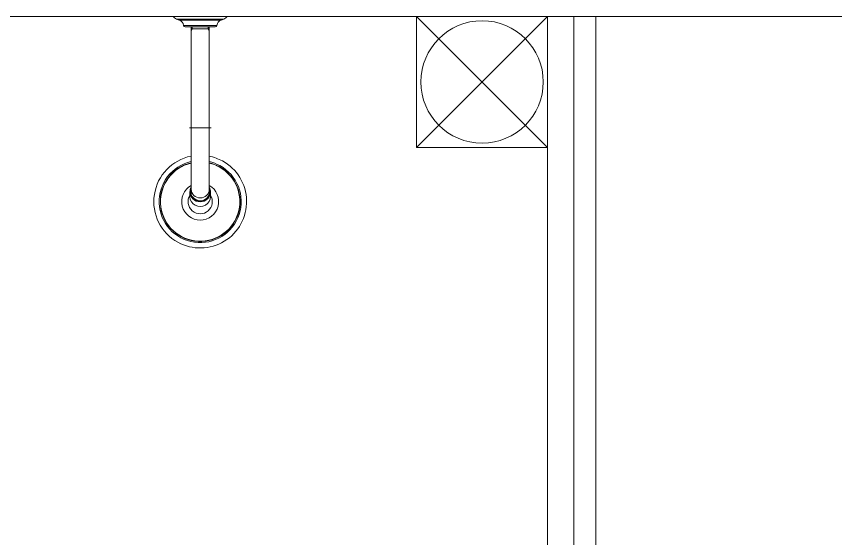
# Model space of a CAD drawing. Header units: millimetres. Extents: x 206 to 837, y 40 to 323.
# Drawn here: x 689.821 to 690.758, y 262.849 to 263.447 of the extents above; entities that cross this region are included whole.
import ezdxf

# ---------------------------------------------------------------- set-up
doc = ezdxf.new("R2010")
doc.units = ezdxf.units.MM
doc.linetypes.add('DASHDOT', pattern=[25.4, 12.7, -6.35, 0, -6.35])
doc.layers.add('I-ARQ', color=8, linetype='Continuous', lineweight=0)

msp = doc.modelspace()

# ---------------------------------------------------------------- linework, layer by layer
at = {"layer": 'I-ARQ'}
for p, q in [((689.68403, 263.44682), (695.40903, 263.44682)), ((690.42903, 263.44682), (690.27903, 263.29682)), ((690.42903, 263.29682), (690.27903, 263.44682)), ((690.27903, 263.44682), (690.27903, 263.29682)), ((690.42903, 263.44682), (690.27903, 263.44682)), ((690.42903, 263.44682), (690.42903, 262.23682)), ((690.42903, 263.29682), (690.42903, 263.44682)), ((690.45903, 263.44682), (690.45903, 262.23682)), ((690.48403, 262.75701), (690.48403, 263.44682)), ((690.27903, 263.29682), (690.42903, 263.29682))]:
    msp.add_line(p, q, dxfattribs=at)
at = {"layer": 'I-ARQ', "ltscale": 0.200747}
msp.add_lwpolyline([(690.0044, 263.44382, -0.164371), (690.00065, 263.44682), (690.06242, 263.44682, -0.164371), (690.05867, 263.44382)], format="xyb", dxfattribs=at)
at = {"layer": 'I-ARQ'}
msp.add_lwpolyline([(690.05867, 263.44382), (690.0044, 263.44382), (690.00758, 263.44266), (690.05549, 263.44266)], close=True, dxfattribs=at)
for points in [[(690.01246, 263.43656, 0.280777), (690.00758, 263.44266)], [(690.05549, 263.44266, 0.280777), (690.05061, 263.43656)], [(690.05061, 263.43656, -0.377188), (690.04862, 263.43481), (690.01445, 263.43481, -0.377188), (690.01246, 263.43656)], [(690.0212, 263.28692, 0.700978), (690.0061, 263.18832, 1), (690.05697, 263.28144, 0.07613), (690.04187, 263.28692)], [(690.04187, 263.28068, -0.06962), (690.05404, 263.27608, -5.480122), (690.0212, 263.28068)], [(690.0212, 263.25336, 3.836175), (690.04187, 263.25336)], [(690.01977, 263.24222, 1.802734), (690.0433, 263.24222)]]:
    msp.add_lwpolyline(points, format="xyb", dxfattribs=at)
at = {"layer": 'I-ARQ', "ltscale": 0.352288}
msp.add_lwpolyline([(690.05061, 263.43656), (690.01246, 263.43656)], dxfattribs=at)
at = {"layer": 'I-ARQ', "ltscale": 0.029062}
for points in [[(690.02223, 263.43481), (690.02223, 263.43248), (690.0212, 263.43069)], [(690.04084, 263.43481), (690.04084, 263.43248)]]:
    msp.add_lwpolyline(points, dxfattribs=at)
at = {"layer": 'I-ARQ'}
for points in [[(690.0212, 263.43481), (690.0212, 263.31918)], [(690.04187, 263.43481), (690.04187, 263.31918)]]:
    msp.add_lwpolyline(points, dxfattribs=at)
at = {"layer": 'I-ARQ', "ltscale": 0.242325}
msp.add_lwpolyline([(690.04187, 263.43248), (690.0212, 263.43248)], dxfattribs=at)
at = {"layer": 'I-ARQ', "ltscale": 0.218093}
msp.add_lwpolyline([(690.04084, 263.43248), (690.02337, 263.43248)], dxfattribs=at)
at = {"layer": 'I-ARQ', "ltscale": 0.025813}
msp.add_lwpolyline([(690.04084, 263.43248), (690.04187, 263.43069)], dxfattribs=at)
at = {"layer": 'I-ARQ', "linetype": 'DASHDOT', "ltscale": 0.30975}
msp.add_lwpolyline([(690.01913, 263.31918), (690.04394, 263.31918)], dxfattribs=at)
at = {"layer": 'I-ARQ', "ltscale": 0.06322}
for points in [[(690.0212, 263.28692), (690.0212, 263.31918)], [(690.04187, 263.28692), (690.04187, 263.31918)], [(690.0212, 263.25336), (690.0212, 263.28692)], [(690.04187, 263.28068), (690.04187, 263.28692)], [(690.0212, 263.24387), (690.0212, 263.25336)], [(690.04187, 263.24387), (690.04187, 263.25336)]]:
    msp.add_lwpolyline(points, dxfattribs=at)
at = {"layer": 'I-ARQ', "ltscale": 0.258125}
msp.add_lwpolyline([(690.04187, 263.31918), (690.0212, 263.31918)], dxfattribs=at)
at = {"layer": 'I-ARQ', "ltscale": 0.06322}
for points in [[(690.04187, 263.28068), (690.04187, 263.27932, -0.067971), (690.05341, 263.27492, -5.429636), (690.0212, 263.27932)], [(690.04187, 263.25336), (690.04187, 263.27899, -0.067551), (690.05325, 263.27463, -5.416932), (690.0212, 263.27899)]]:
    msp.add_lwpolyline(points, format="xyb", dxfattribs=at)
at = {"layer": 'I-ARQ', "ltscale": 0.067122}
msp.add_lwpolyline([(690.01977, 263.24041), (690.01977, 263.2459, -0.128945), (690.0212, 263.25107)], format="xyb", dxfattribs=at)
at = {"layer": 'I-ARQ', "ltscale": 0.067121}
for points in [[(690.0433, 263.24578), (690.0433, 263.24222)], [(690.0433, 263.24222), (690.0433, 263.24041)]]:
    msp.add_lwpolyline(points, dxfattribs=at)
at = {"layer": 'I-ARQ'}
msp.add_circle((690.35403, 263.37182), 0.07, dxfattribs=at)
for centre, major_axis, ratio, start_param, end_param in [((690.03153, 263.24595), (-0.01126, 0), 0.939693, 5.874594, 9.833369), ((690.03153, 263.24595), (-0.01116, 0), 0.939693, 5.895727, 9.812236), ((690.03153, 263.24578), (-0.01176, 0), 0.939693, 6.283156, 9.424748), ((690.03153, 263.24583), (-0.01055, 0), 0.939693, 6.083746, 6.283156), ((690.03153, 263.24527), (-0.01055, 0), 0.939693, 6.083746, 6.254788), ((690.03153, 263.24583), (-0.01055, 0), 0.939693, 6.283156, 7.353981), ((690.03153, 263.24893), (0.01034, 0), 0.939693, 3.141593, 6.283185), ((690.03153, 263.24583), (-0.01055, 0), 0.939693, 1.070796, 3.141564), ((690.03154, 263.24578), (-0.01176, -0.00001), 0.942388, 3.140774, 3.638398), ((690.03153, 263.24583), (-0.01055, 0), 0.939693, 3.141564, 3.341037), ((690.03153, 263.24527), (-0.01055, 0), 0.939693, 3.169992, 3.341037), ((690.03153, 263.24041), (-0.01176, 0), 0.939693, 6.283156, 7.353981), ((690.03153, 263.24041), (-0.01176, 0), 0.939693, 1.070796, 3.141564)]:
    msp.add_ellipse(centre, major_axis=major_axis, ratio=ratio, start_param=start_param, end_param=end_param, dxfattribs=at)

doc.saveas('drawing.dxf')
